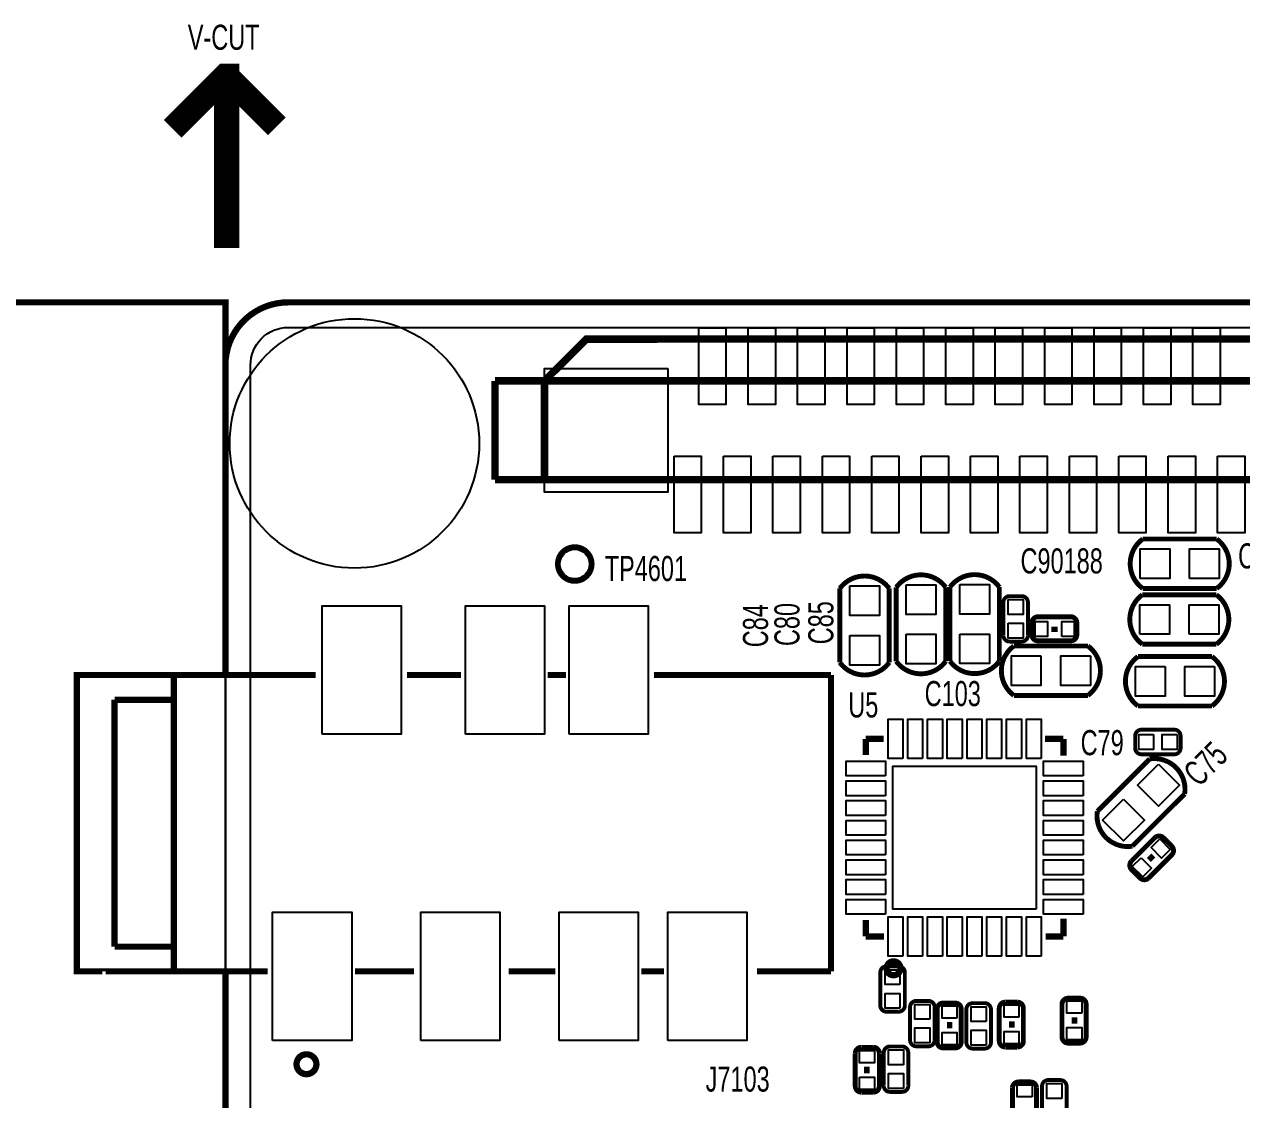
# Model space of a CAD drawing. Extents: x -74 to 86, y -71 to 30.
# Drawn here: x -37.12 to -12.48, y 7.78 to 29.56 of the extents above; entities that cross this region are included whole.
import ezdxf

# ---------------------------------------------------------------- set-up
doc = ezdxf.new("R2010")
doc.units = 0
for name, color, linetype in [('BG_OUTLINE', 3, 'CONTINUOUS'), ('PG_SILKSCREEN_TOP', 6, 'CONTINUOUS'), ('PIN_SOLDERMASK_TOP', 7, 'CONTINUOUS'), ('RD_SILKSCREEN_TOP', 8, 'CONTINUOUS'), ('RKI_ALL', 9, 'CONTINUOUS')]:
    doc.layers.add(name, color=color, linetype=linetype)

msp = doc.modelspace()

# ---------------------------------------------------------------- linework, layer by layer
at = {"layer": 'BG_OUTLINE'}
for points, const_width in [([(-33.024826, 25.028906), (-33.024826, 28.508706), (-33.050226, 28.508706), (-34.117026, 27.441906)], 0.508), ([(-33.024826, 28.508706), (-32.008826, 27.492706)], 0.508), ([(-33.055306, 16.382746), (-36.058348, 16.382746), (-36.058348, 10.382758), (-35.53841, 10.382758)], 0.127), ([(-35.53841, 10.380472), (-35.53841, 10.382758), (-33.055306, 10.382758)], 0.127)]:
    msp.add_lwpolyline(points, dxfattribs=dict(at, const_width=const_width))
at = {"layer": 'BG_OUTLINE', "const_width": 0.127}
for points in [[(-40.896794, 22.658578, -0.414214), (-39.626794, 23.928578), (-33.050226, 23.928578), (-33.050226, 22.658578)], [(-33.050226, 16.384778), (-33.050226, 22.658578, -0.414214), (-31.780226, 23.928578)], [(-31.805626, 23.928578), (21.381974, 23.928578, -0.414214), (22.651974, 22.658578)], [(-31.780226, -67.071494, -0.414214), (-33.050226, -65.801494), (-33.050226, 10.360406)]]:
    msp.add_lwpolyline(points, format="xyb", dxfattribs=at)
at = {"layer": 'BG_OUTLINE'}
for points in [[(22.651974, -65.801494, -0.414214), (21.381974, -67.071494), (-31.780226, -67.071494, -0.414214), (-33.050226, -65.801494), (-33.050226, 22.658578, -0.414214), (-31.780226, 23.928578), (21.381974, 23.928578, -0.414214), (22.651974, 22.658578)], [(21.381974, 23.928578), (-31.780226, 23.928578, 0.414214), (-33.050226, 22.658578), (-33.050226, -65.801494, 0.414214), (-31.780226, -67.071494), (21.381974, -67.071494, 0.414214), (22.651974, -65.801494), (22.651974, 22.658578, 0.414214)]]:
    msp.add_lwpolyline(points, format="xyb", close=True, dxfattribs=at)
at = {"layer": 'PG_SILKSCREEN_TOP'}
msp.add_lwpolyline([(-24.307292, 23.18258, 0.1524, 0.1524, 0), (-25.74925, 23.18258, 0.1524, 0.1524, 0), (-26.594308, 22.337522, 0.150114, 0.150114, 0), (-26.594308, 20.337526, 0.150114, 0.150114, 0)], format="xyseb", dxfattribs=at)
for points, const_width in [([(-6.296152, 20.33778), (-6.294374, 20.33778), (-6.294374, 22.352), (-6.303772, 22.352), (-7.134352, 23.18258), (-7.134352, 23.187406), (-25.638252, 23.187406)], 0.1524), ([(-5.294376, 22.337522), (-27.594306, 22.337522)], 0.1524), ([(-27.594306, 20.337526), (-27.594306, 22.337522)], 0.1524), ([(-27.594306, 20.337526), (-5.294376, 20.337526), (-5.294376, 22.30374), (-5.333492, 22.30374)], 0.1524), ([(-27.594306, 22.337522), (-27.594306, 20.337526)], 0.150114), ([(-26.594308, 22.337522), (-26.594308, 20.337526)], 0.1524), ([(-12.987528, 19.13636), (-14.486128, 19.13636)], 0.09906), ([(-20.61591, 18.134838), (-20.61591, 16.636238)], 0.09906), ([(-19.61515, 16.636238), (-19.61515, 18.134838)], 0.09906), ([(-19.473672, 18.15846), (-19.473672, 16.65986)], 0.09906), ([(-18.472912, 16.65986), (-18.472912, 18.15846)], 0.09906), ([(-18.38706, 18.162778), (-18.38706, 16.664178)], 0.09906), ([(-17.3863, 16.664178), (-17.3863, 18.162778)], 0.09906), ([(-17.176242, 17.979644), (-16.937482, 17.979644)], 0.07874), ([(-12.995402, 18.007584), (-14.494002, 18.007584)], 0.09906), ([(-14.486128, 18.1356), (-12.987528, 18.1356)], 0.09906), ([(-16.72844, 17.194022), (-16.72844, 17.442942)], 0.09906), ([(-16.2687, 17.252442), (-16.2687, 17.364202)], 0.12954), ([(-15.59433, 16.970502), (-17.09293, 16.970502)], 0.09906), ([(-14.494002, 17.006824), (-12.995402, 17.006824)], 0.09906), ([(-13.08354, 16.75638), (-14.58214, 16.75638)], 0.09906), ([(-34.094674, 10.382758), (-34.094674, 16.382746)], 0.127), ([(-34.094674, 16.382746), (-31.224728, 16.382746)], 0.127), ([(-29.372306, 16.382746), (-28.282392, 16.382746)], 0.127), ([(-26.52522, 16.382746), (-26.157428, 16.382746)], 0.127), ([(-20.794472, 16.382746), (-24.379682, 16.382746)], 0.127), ([(-20.794472, 16.382746), (-20.794472, 10.382758)], 0.127), ([(-17.09293, 15.969742), (-15.59433, 15.969742)], 0.09906), ([(-35.29457, 15.88262), (-35.29457, 10.882884)], 0.127), ([(-34.094674, 15.88262), (-35.29457, 15.88262)], 0.127), ([(-34.094674, 10.882884), (-34.094674, 15.88262)], 0.127), ([(-14.58214, 15.75562), (-13.08354, 15.75562)], 0.09906), ([(-20.090384, 15.089378), (-20.090384, 14.764258)], 0.127), ([(-19.726148, 15.089378), (-20.090384, 15.089378)], 0.127), ([(-16.460216, 15.089378), (-16.090392, 15.089378)], 0.127), ([(-16.090392, 15.089378), (-16.090392, 14.752574)], 0.127), ([(-13.718794, 15.145766), (-13.718794, 14.907006)], 0.07874), ([(-14.343888, 14.68374), (-15.403576, 13.624052)], 0.09906), ([(-14.695932, 12.916408), (-13.636244, 13.976096)], 0.09906), ([(-14.070584, 13.089636), (-13.894562, 12.913614)], 0.09906), ([(-14.354302, 12.723368), (-14.275308, 12.644374)], 0.12954), ([(-20.090384, 11.089386), (-20.090384, 11.42111)], 0.127), ([(-16.090392, 11.089386), (-16.090392, 11.448034)], 0.127), ([(-19.723608, 11.089386), (-20.090384, 11.089386)], 0.127), ([(-16.452342, 11.089386), (-16.090392, 11.089386)], 0.127), ([(-35.29457, 10.882884), (-34.094674, 10.882884)], 0.127), ([(-34.094674, 10.382758), (-32.193738, 10.382758)], 0.127), ([(-30.424628, 10.382758), (-29.236162, 10.382758)], 0.127), ([(-27.315414, 10.382758), (-26.372058, 10.382758)], 0.127), ([(-24.631904, 10.382758), (-24.174196, 10.382758)], 0.127), ([(-20.794472, 10.382758), (-22.294342, 10.382758)], 0.127), ([(-19.42846, 9.56564), (-19.66722, 9.56564)], 0.07874), ([(-17.078706, 9.3091), (-17.190466, 9.3091)], 0.12954), ([(-15.808706, 9.389618), (-15.920466, 9.389618)], 0.12954), ([(-18.33626, 9.29132), (-18.44802, 9.29132)], 0.12954), ([(-20.183602, 8.845042), (-19.934682, 8.845042)], 0.09906), ([(-18.825972, 8.864854), (-19.064732, 8.864854)], 0.07874), ([(-18.27784, 8.83158), (-18.52676, 8.83158)], 0.09906), ([(-17.020286, 8.84936), (-17.269206, 8.84936)], 0.09906), ([(-15.750286, 8.929878), (-15.999206, 8.929878)], 0.09906), ([(-17.68602, 8.81888), (-17.92478, 8.81888)], 0.07874), ([(-20.125182, 8.385302), (-20.013422, 8.385302)], 0.12954), ([(-19.359118, 7.941818), (-19.597878, 7.941818)], 0.07874)]:
    msp.add_lwpolyline(points, dxfattribs=dict(at, const_width=const_width))
for points, const_width in [([(-25.629616, 18.629884, 1), (-26.330656, 18.629884, 1)], 0.09906), ([(-19.388328, 10.443718, 1), (-19.668912, 10.44359, 1)], 0.127), ([(-31.20898, 8.501634, 1), (-31.61096, 8.50187, 1)], 0.127)]:
    msp.add_lwpolyline(points, format="xyb", close=True, dxfattribs=dict(at, const_width=const_width))
for points, const_width in [([(-14.486128, 19.13636, 0.504821), (-14.486128, 18.1356)], 0.09906), ([(-12.987528, 19.13636, -0.505878), (-12.987528, 18.1356)], 0.09906), ([(-19.61515, 18.134838, 0.504821), (-20.61591, 18.134838)], 0.09906), ([(-18.472912, 18.15846, 0.504821), (-19.473672, 18.15846)], 0.09906), ([(-17.3863, 18.162778, 0.504821), (-18.38706, 18.162778)], 0.09906), ([(-17.305782, 17.189704), (-17.305782, 17.850104, -0.42804), (-17.176242, 17.979644)], 0.07874), ([(-16.937482, 17.979644, -0.42804), (-16.807942, 17.850104)], 0.07874), ([(-14.494002, 18.007584, 0.504821), (-14.494002, 17.006824)], 0.09906), ([(-12.995402, 18.007584, -0.505878), (-12.995402, 17.006824)], 0.09906), ([(-16.807942, 17.850104), (-16.807942, 17.189704, -0.42804), (-16.937482, 17.060164)], 0.07874), ([(-16.72844, 17.442942, -0.396032), (-16.60906, 17.562322)], 0.09906), ([(-16.60906, 17.562322), (-15.9385, 17.562322, -0.397554), (-15.81912, 17.442942)], 0.09906), ([(-15.81912, 17.442942), (-15.81912, 17.194022, -0.396798), (-15.9385, 17.074642)], 0.09906), ([(-17.09293, 15.969742, -0.505878), (-17.09293, 16.970502)], 0.09906), ([(-16.937482, 17.060164), (-17.176242, 17.060164, -0.42804), (-17.305782, 17.189704)], 0.07874), ([(-15.9385, 17.074642), (-16.60906, 17.074642, -0.395283), (-16.72844, 17.194022)], 0.09906), ([(-15.59433, 15.969742, 0.504821), (-15.59433, 16.970502)], 0.09906), ([(-14.58214, 15.75562, -0.505878), (-14.58214, 16.75638)], 0.09906), ([(-13.08354, 15.75562, 0.504821), (-13.08354, 16.75638)], 0.09906), ([(-19.61515, 16.636238, -0.505878), (-20.61591, 16.636238)], 0.09906), ([(-18.472912, 16.65986, -0.505878), (-19.473672, 16.65986)], 0.09906), ([(-17.3863, 16.664178, -0.505878), (-18.38706, 16.664178)], 0.09906), ([(-14.638274, 14.907006), (-14.638274, 15.145766, -0.42804), (-14.508734, 15.275306)], 0.07874), ([(-14.508734, 15.275306), (-13.848334, 15.275306, -0.42804), (-13.718794, 15.145766)], 0.07874), ([(-13.848334, 14.777466), (-14.508734, 14.777466, -0.42804), (-14.638274, 14.907006)], 0.07874), ([(-13.718794, 14.907006, -0.42804), (-13.848334, 14.777466)], 0.07874), ([(-13.636244, 13.976096, 0.504849), (-14.343888, 14.68374)], 0.09906), ([(-14.695932, 12.916408, -0.505836), (-15.403576, 13.624052)], 0.09906), ([(-14.713458, 12.615672), (-14.239494, 13.089636, -0.395672), (-14.070584, 13.089636)], 0.09906), ([(-13.894562, 12.913614, -0.395642), (-13.894562, 12.744958)], 0.09906), ([(-14.537436, 12.27074), (-14.713458, 12.446762, -0.397209), (-14.713458, 12.615672)], 0.09906), ([(-13.894562, 12.744958), (-14.36878, 12.27074, -0.397181), (-14.537436, 12.27074)], 0.09906), ([(-19.79676, 9.69518), (-19.79676, 10.35558, -0.42804), (-19.66722, 10.48512)], 0.07874), ([(-19.66722, 10.48512), (-19.42846, 10.48512, -0.42804), (-19.29892, 10.35558)], 0.07874), ([(-19.29892, 10.35558), (-19.29892, 9.69518, -0.42804), (-19.42846, 9.56564)], 0.07874), ([(-16.118586, 9.049258), (-16.118586, 9.719818, -0.397554), (-15.999206, 9.839198)], 0.09906), ([(-15.999206, 9.839198), (-15.750286, 9.839198, -0.396798), (-15.630906, 9.719818)], 0.09906), ([(-19.66722, 9.56564, -0.42804), (-19.79676, 9.69518)], 0.07874), ([(-19.194272, 8.994394), (-19.194272, 9.654794, -0.42804), (-19.064732, 9.784334)], 0.07874), ([(-19.064732, 9.784334), (-18.825972, 9.784334, -0.42804), (-18.696432, 9.654794)], 0.07874), ([(-18.696432, 9.654794), (-18.696432, 8.994394, -0.42804), (-18.825972, 8.864854)], 0.07874), ([(-18.64614, 8.95096), (-18.64614, 9.62152, -0.397554), (-18.52676, 9.7409)], 0.09906), ([(-18.52676, 9.7409), (-18.27784, 9.7409, -0.396798), (-18.15846, 9.62152)], 0.09906), ([(-18.15846, 9.62152), (-18.15846, 8.95096, -0.395283), (-18.27784, 8.83158)], 0.09906), ([(-18.05432, 8.94842), (-18.05432, 9.60882, -0.42804), (-17.92478, 9.73836)], 0.07874), ([(-17.92478, 9.73836), (-17.68602, 9.73836, -0.42804), (-17.55648, 9.60882)], 0.07874), ([(-17.55648, 9.60882), (-17.55648, 8.94842, -0.42804), (-17.68602, 8.81888)], 0.07874), ([(-17.388586, 8.96874), (-17.388586, 9.6393, -0.397554), (-17.269206, 9.75868)], 0.09906), ([(-17.269206, 9.75868), (-17.020286, 9.75868, -0.396798), (-16.900906, 9.6393)], 0.09906), ([(-16.900906, 9.6393), (-16.900906, 8.96874, -0.395283), (-17.020286, 8.84936)], 0.09906), ([(-15.630906, 9.719818), (-15.630906, 9.049258, -0.395283), (-15.750286, 8.929878)], 0.09906), ([(-20.302982, 8.055102), (-20.302982, 8.725662, -0.395283), (-20.183602, 8.845042)], 0.09906), ([(-19.934682, 8.845042, -0.396032), (-19.815302, 8.725662)], 0.09906), ([(-19.727418, 8.071358), (-19.727418, 8.731758, -0.42804), (-19.597878, 8.861298)], 0.07874), ([(-19.597878, 8.861298), (-19.359118, 8.861298, -0.42804), (-19.229578, 8.731758)], 0.07874), ([(-19.064732, 8.864854, -0.42804), (-19.194272, 8.994394)], 0.07874), ([(-18.52676, 8.83158, -0.396032), (-18.64614, 8.95096)], 0.09906), ([(-17.92478, 8.81888, -0.42804), (-18.05432, 8.94842)], 0.07874), ([(-17.269206, 8.84936, -0.396032), (-17.388586, 8.96874)], 0.09906), ([(-15.999206, 8.929878, -0.396032), (-16.118586, 9.049258)], 0.09906), ([(-19.815302, 8.725662), (-19.815302, 8.055102, -0.397554), (-19.934682, 7.935722)], 0.09906), ([(-19.229578, 8.731758), (-19.229578, 8.071358, -0.42804), (-19.359118, 7.941818)], 0.07874), ([(-17.12214, 7.3533), (-17.12214, 8.02386, -0.397554), (-17.00276, 8.14324)], 0.09906), ([(-17.00276, 8.14324), (-16.75384, 8.14324, -0.396798), (-16.63446, 8.02386)], 0.09906), ([(-16.524224, 7.3914), (-16.524224, 8.0518, -0.42804), (-16.394684, 8.18134)], 0.07874), ([(-16.394684, 8.18134), (-16.155924, 8.18134, -0.42804), (-16.026384, 8.0518)], 0.07874), ([(-19.934682, 7.935722), (-20.183602, 7.935722, -0.396798), (-20.302982, 8.055102)], 0.09906), ([(-19.597878, 7.941818, -0.42804), (-19.727418, 8.071358)], 0.07874), ([(-16.63446, 8.02386), (-16.63446, 7.3533, -0.395283), (-16.75384, 7.23392)], 0.09906), ([(-16.026384, 8.0518), (-16.026384, 7.3914, -0.42804), (-16.155924, 7.26186)], 0.07874)]:
    msp.add_lwpolyline(points, format="xyb", dxfattribs=dict(at, const_width=const_width))
at = {"layer": 'PIN_SOLDERMASK_TOP'}
for points in [[(-23.469219, 23.41245), (-22.919309, 23.41245), (-22.919309, 21.862542), (-23.469219, 21.862542)], [(-22.469221, 23.41245), (-21.919311, 23.41245), (-21.919311, 21.862542), (-22.469221, 21.862542)], [(-21.469223, 23.41245), (-20.919313, 23.41245), (-20.919313, 21.862542), (-21.469223, 21.862542)], [(-20.469225, 23.41245), (-19.919315, 23.41245), (-19.919315, 21.862542), (-20.469225, 21.862542)], [(-19.469227, 23.41245), (-18.919317, 23.41245), (-18.919317, 21.862542), (-19.469227, 21.862542)], [(-18.469229, 23.41245), (-17.919319, 23.41245), (-17.919319, 21.862542), (-18.469229, 21.862542)], [(-17.469231, 23.41245), (-16.919321, 23.41245), (-16.919321, 21.862542), (-17.469231, 21.862542)], [(-16.469233, 23.41245), (-15.919323, 23.41245), (-15.919323, 21.862542), (-16.469233, 21.862542)], [(-15.469235, 23.41245), (-14.919325, 23.41245), (-14.919325, 21.862542), (-15.469235, 21.862542)], [(-14.469237, 23.41245), (-13.919327, 23.41245), (-13.919327, 21.862542), (-14.469237, 21.862542)], [(-13.469239, 23.41245), (-12.919329, 23.41245), (-12.919329, 21.862542), (-13.469239, 21.862542)], [(-24.094313, 22.587585), (-24.094313, 20.087463), (-26.594435, 20.087463), (-26.594435, 22.587585)], [(-23.969345, 20.812506), (-23.419435, 20.812506), (-23.419435, 19.262598), (-23.969345, 19.262598)], [(-22.969347, 20.812506), (-22.419437, 20.812506), (-22.419437, 19.262598), (-22.969347, 19.262598)], [(-21.969349, 20.812506), (-21.419439, 20.812506), (-21.419439, 19.262598), (-21.969349, 19.262598)], [(-20.969351, 20.812506), (-20.419441, 20.812506), (-20.419441, 19.262598), (-20.969351, 19.262598)], [(-19.969353, 20.812506), (-19.419443, 20.812506), (-19.419443, 19.262598), (-19.969353, 19.262598)], [(-18.969355, 20.812506), (-18.419445, 20.812506), (-18.419445, 19.262598), (-18.969355, 19.262598)], [(-17.969357, 20.812506), (-17.419447, 20.812506), (-17.419447, 19.262598), (-17.969357, 19.262598)], [(-16.969359, 20.812506), (-16.419449, 20.812506), (-16.419449, 19.262598), (-16.969359, 19.262598)], [(-15.969361, 20.812506), (-15.419451, 20.812506), (-15.419451, 19.262598), (-15.969361, 19.262598)], [(-14.969363, 20.812506), (-14.419453, 20.812506), (-14.419453, 19.262598), (-14.969363, 19.262598)], [(-13.969111, 20.812506), (-13.419201, 20.812506), (-13.419201, 19.262598), (-13.969111, 19.262598)], [(-12.969367, 20.812506), (-12.419457, 20.812506), (-12.419457, 19.262598), (-12.969367, 19.262598)], [(-14.536928, 18.33626), (-14.536928, 18.9357), (-13.937488, 18.9357), (-13.937488, 18.33626)], [(-13.536168, 18.33626), (-13.536168, 18.9357), (-12.936728, 18.9357), (-12.936728, 18.33626)], [(-20.41525, 18.185638), (-19.81581, 18.185638), (-19.81581, 17.586198), (-20.41525, 17.586198)], [(-19.273012, 18.20926), (-18.673572, 18.20926), (-18.673572, 17.60982), (-19.273012, 17.60982)], [(-18.1864, 18.213578), (-17.58696, 18.213578), (-17.58696, 17.614138), (-18.1864, 17.614138)], [(-31.09468, 15.18285), (-31.09468, 17.782794), (-29.494734, 17.782794), (-29.494734, 15.18285)], [(-28.194762, 15.18285), (-28.194762, 17.782794), (-26.594816, 17.782794), (-26.594816, 15.18285)], [(-26.09469, 15.18285), (-26.09469, 17.782794), (-24.494744, 17.782794), (-24.494744, 15.18285)], [(-17.206722, 17.908524), (-16.907002, 17.908524), (-16.907002, 17.608804), (-17.206722, 17.608804)], [(-14.544802, 17.207484), (-14.544802, 17.806924), (-13.945362, 17.806924), (-13.945362, 17.207484)], [(-13.544042, 17.207484), (-13.544042, 17.806924), (-12.944602, 17.806924), (-12.944602, 17.207484)], [(-17.206722, 17.431004), (-16.907002, 17.431004), (-16.907002, 17.131284), (-17.206722, 17.131284)], [(-16.6624, 17.163542), (-16.6624, 17.463262), (-16.41348, 17.463262), (-16.41348, 17.163542)], [(-16.12392, 17.163542), (-16.12392, 17.463262), (-15.875, 17.463262), (-15.875, 17.163542)], [(-20.41525, 17.184878), (-19.81581, 17.184878), (-19.81581, 16.585438), (-20.41525, 16.585438)], [(-19.273012, 17.2085), (-18.673572, 17.2085), (-18.673572, 16.60906), (-19.273012, 16.60906)], [(-18.1864, 17.212818), (-17.58696, 17.212818), (-17.58696, 16.613378), (-18.1864, 16.613378)], [(-16.54429, 16.769842), (-16.54429, 16.170402), (-17.14373, 16.170402), (-17.14373, 16.769842)], [(-15.54353, 16.769842), (-15.54353, 16.170402), (-16.14297, 16.170402), (-16.14297, 16.769842)], [(-14.0335, 16.55572), (-14.0335, 15.95628), (-14.63294, 15.95628), (-14.63294, 16.55572)], [(-13.03274, 16.55572), (-13.03274, 15.95628), (-13.63218, 15.95628), (-13.63218, 16.55572)], [(-19.340449, 14.689328), (-19.640423, 14.689328), (-19.640423, 15.489428), (-19.340449, 15.489428)], [(-18.940399, 14.689328), (-19.240373, 14.689328), (-19.240373, 15.489428), (-18.940399, 15.489428)], [(-18.540349, 14.689328), (-18.840323, 14.689328), (-18.840323, 15.489428), (-18.540349, 15.489428)], [(-18.140299, 14.689328), (-18.440273, 14.689328), (-18.440273, 15.489428), (-18.140299, 15.489428)], [(-17.740503, 14.689328), (-18.040477, 14.689328), (-18.040477, 15.489428), (-17.740503, 15.489428)], [(-17.340453, 14.689328), (-17.640427, 14.689328), (-17.640427, 15.489428), (-17.340453, 15.489428)], [(-16.940403, 14.689328), (-17.240377, 14.689328), (-17.240377, 15.489428), (-16.940403, 15.489428)], [(-16.540353, 14.689328), (-16.840327, 14.689328), (-16.840327, 15.489428), (-16.540353, 15.489428)], [(-14.267434, 15.176246), (-14.267434, 14.876526), (-14.567154, 14.876526), (-14.567154, 15.176246)], [(-13.789914, 15.176246), (-13.789914, 14.876526), (-14.089634, 14.876526), (-14.089634, 15.176246)], [(-19.690334, 14.339443), (-20.490434, 14.339443), (-20.490434, 14.639417), (-19.690334, 14.639417)], [(-16.640429, 11.639423), (-19.540347, 11.639423), (-19.540347, 14.539341), (-16.640429, 14.539341)], [(-15.690342, 14.339443), (-16.490442, 14.339443), (-16.490442, 14.639417), (-15.690342, 14.639417)], [(-14.166088, 14.577764), (-13.74222, 14.153896), (-14.166088, 13.730028), (-14.589956, 14.153896)], [(-19.690334, 13.939393), (-20.490434, 13.939393), (-20.490434, 14.239367), (-19.690334, 14.239367)], [(-15.690342, 13.939393), (-16.490442, 13.939393), (-16.490442, 14.239367), (-15.690342, 14.239367)], [(-19.690334, 13.539343), (-20.490434, 13.539343), (-20.490434, 13.839317), (-19.690334, 13.839317)], [(-15.690342, 13.539343), (-16.490442, 13.539343), (-16.490442, 13.839317), (-15.690342, 13.839317)], [(-14.873732, 13.87012), (-14.449864, 13.446252), (-14.873732, 13.022384), (-15.2976, 13.446252)], [(-19.690334, 13.139293), (-20.490434, 13.139293), (-20.490434, 13.439267), (-19.690334, 13.439267)], [(-15.690342, 13.139293), (-16.490442, 13.139293), (-16.490442, 13.439267), (-15.690342, 13.439267)], [(-14.138837, 13.064662), (-13.926902, 12.852727), (-14.102915, 12.676714), (-14.31485, 12.888649)], [(-19.690334, 12.739497), (-20.490434, 12.739497), (-20.490434, 13.039471), (-19.690334, 13.039471)], [(-15.690342, 12.739497), (-16.490442, 12.739497), (-16.490442, 13.039471), (-15.690342, 13.039471)], [(-19.690334, 12.339447), (-20.490434, 12.339447), (-20.490434, 12.639421), (-19.690334, 12.639421)], [(-15.690342, 12.339447), (-16.490442, 12.339447), (-16.490442, 12.639421), (-15.690342, 12.639421)], [(-14.519837, 12.683662), (-14.307902, 12.471727), (-14.483915, 12.295714), (-14.69585, 12.507649)], [(-19.690334, 11.939397), (-20.490434, 11.939397), (-20.490434, 12.239371), (-19.690334, 12.239371)], [(-15.690342, 11.939397), (-16.490442, 11.939397), (-16.490442, 12.239371), (-15.690342, 12.239371)], [(-19.690334, 11.539347), (-20.490434, 11.539347), (-20.490434, 11.839321), (-19.690334, 11.839321)], [(-15.690342, 11.539347), (-16.490442, 11.539347), (-16.490442, 11.839321), (-15.690342, 11.839321)], [(-32.094678, 8.98271), (-32.094678, 11.582654), (-30.494732, 11.582654), (-30.494732, 8.98271)], [(-29.094684, 8.98271), (-29.094684, 11.582654), (-27.494738, 11.582654), (-27.494738, 8.98271)], [(-26.294588, 8.98271), (-26.294588, 11.582654), (-24.694642, 11.582654), (-24.694642, 8.98271)], [(-24.094694, 8.98271), (-24.094694, 11.582654), (-22.494748, 11.582654), (-22.494748, 8.98271)], [(-19.340449, 10.689336), (-19.640423, 10.689336), (-19.640423, 11.489436), (-19.340449, 11.489436)], [(-18.940399, 10.689336), (-19.240373, 10.689336), (-19.240373, 11.489436), (-18.940399, 11.489436)], [(-18.540349, 10.689336), (-18.840323, 10.689336), (-18.840323, 11.489436), (-18.540349, 11.489436)], [(-18.140299, 10.689336), (-18.440273, 10.689336), (-18.440273, 11.489436), (-18.140299, 11.489436)], [(-17.740503, 10.689336), (-18.040477, 10.689336), (-18.040477, 11.489436), (-17.740503, 11.489436)], [(-17.340453, 10.689336), (-17.640427, 10.689336), (-17.640427, 11.489436), (-17.340453, 11.489436)], [(-16.940403, 10.689336), (-17.240377, 10.689336), (-17.240377, 11.489436), (-16.940403, 11.489436)], [(-16.540353, 10.689336), (-16.840327, 10.689336), (-16.840327, 11.489436), (-16.540353, 11.489436)], [(-19.39798, 10.11428), (-19.6977, 10.11428), (-19.6977, 10.414), (-19.39798, 10.414)], [(-19.39798, 9.63676), (-19.6977, 9.63676), (-19.6977, 9.93648), (-19.39798, 9.93648)], [(-18.795492, 9.413494), (-19.095212, 9.413494), (-19.095212, 9.713214), (-18.795492, 9.713214)], [(-18.24736, 9.4361), (-18.54708, 9.4361), (-18.54708, 9.68502), (-18.24736, 9.68502)], [(-17.65554, 9.36752), (-17.95526, 9.36752), (-17.95526, 9.66724), (-17.65554, 9.66724)], [(-16.989806, 9.45388), (-17.289526, 9.45388), (-17.289526, 9.7028), (-16.989806, 9.7028)], [(-15.719806, 9.534398), (-16.019526, 9.534398), (-16.019526, 9.783318), (-15.719806, 9.783318)], [(-18.795492, 8.935974), (-19.095212, 8.935974), (-19.095212, 9.235694), (-18.795492, 9.235694)], [(-18.24736, 8.89762), (-18.54708, 8.89762), (-18.54708, 9.14654), (-18.24736, 9.14654)], [(-17.65554, 8.89), (-17.95526, 8.89), (-17.95526, 9.18972), (-17.65554, 9.18972)], [(-16.989806, 8.9154), (-17.289526, 8.9154), (-17.289526, 9.16432), (-16.989806, 9.16432)], [(-15.719806, 8.995918), (-16.019526, 8.995918), (-16.019526, 9.244838), (-15.719806, 9.244838)], [(-20.214082, 8.779002), (-19.914362, 8.779002), (-19.914362, 8.530082), (-20.214082, 8.530082)], [(-19.328638, 8.490458), (-19.628358, 8.490458), (-19.628358, 8.790178), (-19.328638, 8.790178)], [(-20.214082, 8.240522), (-19.914362, 8.240522), (-19.914362, 7.991602), (-20.214082, 7.991602)], [(-19.328638, 8.012938), (-19.628358, 8.012938), (-19.628358, 8.312658), (-19.328638, 8.312658)], [(-16.72336, 7.83844), (-17.02308, 7.83844), (-17.02308, 8.08736), (-16.72336, 8.08736)], [(-16.125444, 7.8105), (-16.425164, 7.8105), (-16.425164, 8.11022), (-16.125444, 8.11022)]]:
    msp.add_lwpolyline(points, close=True, dxfattribs=at)
for centre, radius in [((-30.439106, 21.072094), 2.52476), ((-25.980136, 18.629884), 0.29972)]:
    msp.add_circle(centre, radius, dxfattribs=at)
at = {"layer": 'RKI_ALL'}
msp.add_lwpolyline([(-31.780226, -66.563494, -0.414214), (-32.542226, -65.801494), (-32.542226, 22.658578, -0.414214), (-31.780226, 23.420578), (21.381974, 23.420578, -0.414214), (22.143974, 22.658578), (22.143974, -65.801494, -0.414214), (21.381974, -66.563494)], format="xyb", close=True, dxfattribs=at)

# ---------------------------------------------------------------- texts
at = {"layer": 'BG_OUTLINE', "width": 0.7}
msp.add_text('V-CUT', height=0.508, dxfattribs=at).set_placement((-33.812226, 29.042106))
at = {"layer": 'RD_SILKSCREEN_TOP', "width": 0.7}
for s, p in [('C90187', (-12.554458, 18.54073)), ('TP4601', (-25.373838, 18.285206)), ('C90188', (-16.95831, 18.439384)), ('C103', (-18.898362, 15.752826)), ('U5', (-20.44446, 15.523464)), ('C79', (-15.74165, 14.759432)), ('J7103', (-23.33117, 7.947152))]:
    msp.add_text(s, height=0.508, dxfattribs=at).set_placement(p)
for s, rotation, p in [('C84', 90, (-22.068536, 16.944848)), ('C80', 90, (-21.431504, 16.968978)), ('C85', 90, (-20.746212, 17.005046)), ('C75', 45, (-13.34516, 14.097508))]:
    msp.add_text(s, height=0.508, rotation=rotation, dxfattribs=at).set_placement(p)

doc.saveas('drawing.dxf')
